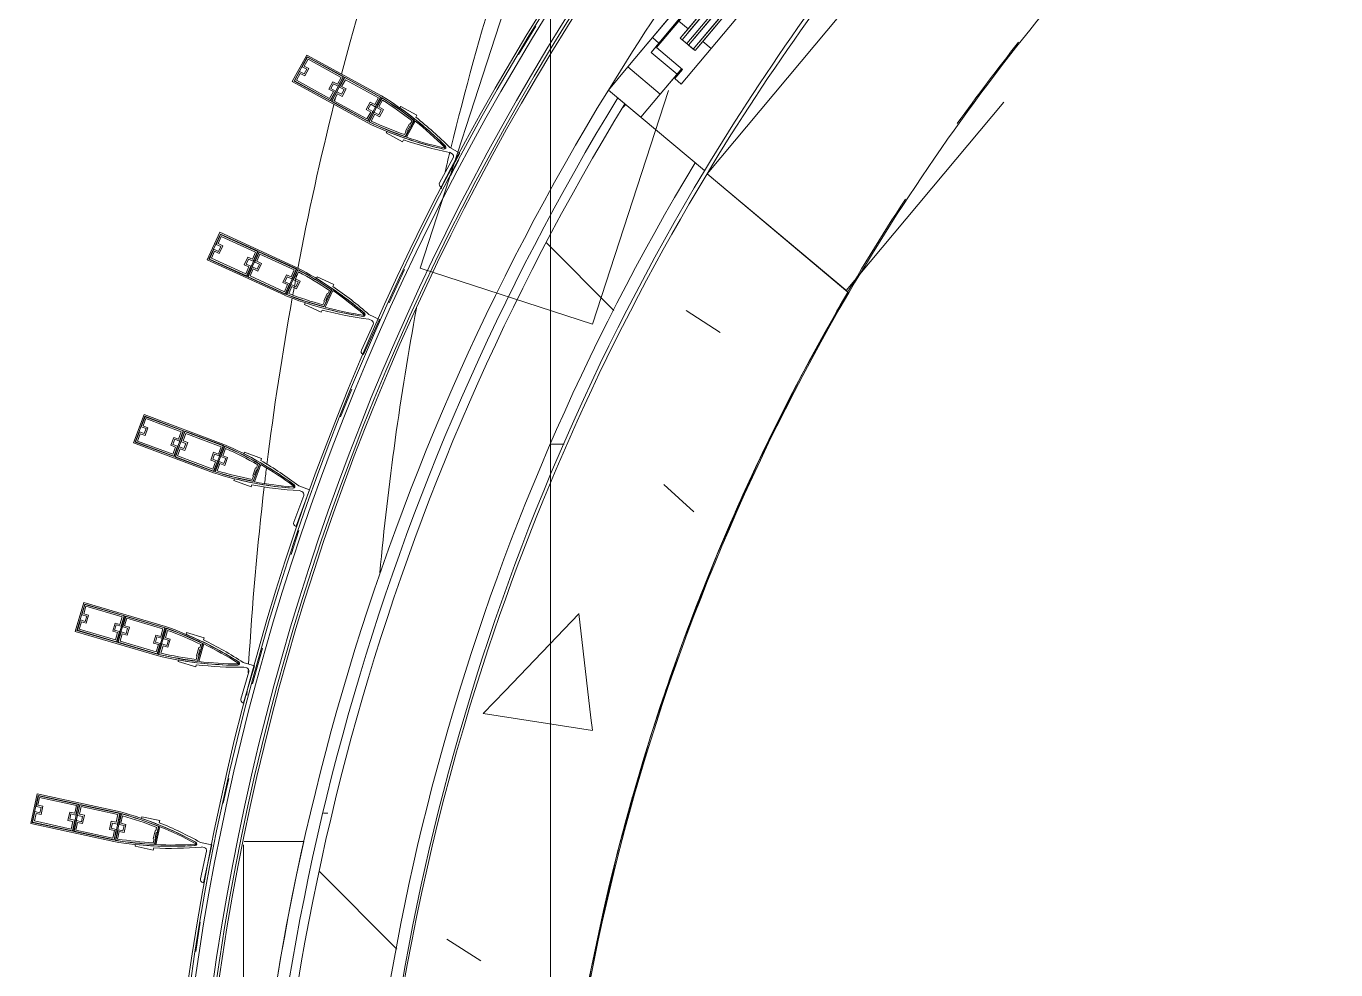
# Model space of a CAD drawing. Header units: millimetres. Extents: x 48966 to 155647, y -43515 to 26217.
# Drawn here: x 56465 to 58630, y 20671 to 22230 of the extents above; entities that cross this region are included whole.
import ezdxf

# ---------------------------------------------------------------- set-up
doc = ezdxf.new("R2010")
doc.units = ezdxf.units.MM
for name, pattern in [('IMPORT-01 Штриховая _2 мм_', [600, 400, -200]), ('Осевые', [6350, 1270, -952.5, 3175, -952.5]), ('Сверху', [793.75, 476.25, -317.5])]:
    doc.linetypes.add(name, pattern=pattern)
for name, color, linetype, lineweight in [('_Разделитель помещений_', 7, 'IMPORT-01 Штриховая _2 мм_', 9), ('Каркас_Импост', 7, 'Continuous', 9), ('Обобщенные модели', 7, 'Continuous', 9), ('Обобщенные модели-1', 7, 'Continuous', 18), ('Общие ребра', 7, 'Continuous', 9), ('Окна', 7, 'Continuous', 9), ('Окна-2', 7, 'Сверху', 9), ('Оси-2', 7, 'Осевые', 9), ('Остекление', 7, 'Continuous', 9), ('Стены', 7, 'Continuous', 9), ('Стены-1', 7, 'Continuous', 18), ('Штриховка разреза-1', 7, 'Continuous', 9)]:
    doc.layers.add(name, color=color, linetype=linetype, lineweight=lineweight)
doc.layers.add('Окна-1', color=7, linetype='Continuous', lineweight=9, true_color=0x804000)
pattern_1 = [(50, (0, 0), (1457.472, -127.512), [152.4, -1676.4]), (355, (0, 0), (-281.942, 1528.454), [121.92, -1341.12]), (100.451, (121.5, -10.6), (1175.54, 1400.933), [129.52, -1424.72]), (46.184, (0, 406.4), (2168.632, -336.34), [228.6, -2514.6]), (96.636, (180.7, 378.4), (1899.22, 1979.42), [194.28, -2137.08]), (351.184, (0, 406.4), (1899.24, 1979.4), [182.88, -2011.68]), (21, (203.2, 304.8), (1212.915, -818.121), [152.4, -1676.4]), (326, (203.2, 304.8), (494.417, 1473.504), [121.92, -1341.12]), (71.451, (304.3, 236.6), (1707.337, 655.37), [129.52, -1424.72]), (37.5, (0, 0), (24.7094, 676.4402), [67.056, -1257.808, 67.056, -1294.384, -1346.2]), (37.5, (0, 0), (24.7094, 676.4402), [-2686.304, 67.056, -1279.144]), (7.5, (0, 0), (534.558, 801.444), [67.056, -709.168, 67.056, -1227.328, -513.08]), (7.5, (0, 0), (534.558, 801.444), [-2070.608, 67.056, -446.024]), (327.5, (-453.14, 0), (1084.7275, -45.8312), [67.056, -440.944, 67.056, -1517.904, -2103.12]), (327.5, (-453.14, 0), (1084.7275, -45.8312), [-2092.96, 67.056, -2036.064]), (317.5, (-656.3, 0), (1185.035, 203.414), [67.056, -593.344, 67.056, -985.52, -1493.52]), (317.5, (-656.3, 0), (1185.035, 203.414), [-1712.976, 67.056, -1426.464])]
pattern_2 = [(0, (0, 0), (812.8, 203.2), [67.056, -542.544, 67.056, -542.544, -3251.2]), (0, (0, 0), (812.8, 203.2), [-1219.2, 67.056, -1152.144, 67.056, -542.544, -1422.4]), (0, (0, 0), (812.8, 203.2), [-3048, 67.056, -339.344, 67.056, -948.944]), (120, (304.8, 101.6), (-582.37636, 602.30545), [67.056, -542.544, 67.056, -542.544, -3251.2]), (120, (304.8, 101.6), (-582.37636, 602.30545), [-1219.2, 67.056, -1152.144, 67.056, -542.544, -1422.4]), (120, (304.8, 101.6), (-582.37636, 602.30545), [-3048, 67.056, -339.344, 67.056, -948.944]), (240, (406.4, 508), (-230.42364, -805.50545), [67.056, -542.544, 67.056, -542.544, -3251.2]), (240, (406.4, 508), (-230.42364, -805.50545), [-1219.2, 67.056, -1152.144, 67.056, -542.544, -1422.4]), (240, (406.4, 508), (-230.42364, -805.50545), [-3048, 67.056, -339.344, 67.056, -948.944])]

# ---------------------------------------------------------------- blocks, each defined once
blk = doc.blocks.new('Обвязочная балка 1 - Обвязочная балка 1-1451838-План 5-го этажа на отм_ _12_600')
at = {"layer": 'Обобщенные модели'}
for p, q in [((57307.4, 22230.2), (57278.8, 22183.7)), ((57180.3, 22009.4), (57166.7, 21982.8)), ((57090.2, 21828.4), (57064.8, 21773.3)), ((57003.4, 21630.5), (56984.6, 21584.7)), ((56915.6, 21397.1), (56902.8, 21357.3)), ((56855.4, 21202.8), (56839.1, 21143.9)), ((56800.1, 20987.3), (56790.5, 20946.4)), ((56752.8, 20750), (56745.4, 20701.2))]:
    blk.add_line(p, q, dxfattribs=at)
for radius in [4129, 4099.1]:
    blk.add_arc((60831.6, 20067.1), radius, 90, 179.9999, dxfattribs=at)
at = {"layer": 'Обобщенные модели-1'}
for radius in [4139.9, 4135.9, 4093.9, 4089.9]:
    blk.add_arc((60831.6, 20067.1), radius, 90, 179.9999, dxfattribs=at)
blk = doc.blocks.new('Профиль ламели799 - Профиль ламели-1807968-План 5-го этажа на отм_ _12_600')
at = {"layer": 'Обобщенные модели-1'}
for p, q in [((64006.9, 24507.1), (64006.9, 24366.2)), ((64056.9, 24507.1), (64006.9, 24507.1)), ((64009.1, 24436.5), (64009.1, 24504.9)), ((64009.1, 24504.9), (64054.7, 24504.9)), ((64027.4, 24504.4), (64009.6, 24504.4)), ((64009.6, 24504.4), (64009.6, 24437)), ((64012.1, 24439.5), (64012.1, 24501.9)), ((64012.1, 24501.9), (64024.9, 24501.9)), ((64024.9, 24501.9), (64024.9, 24493.5)), ((64024.9, 24493.5), (64038.8, 24493.5)), ((64027.4, 24496), (64027.4, 24504.4)), ((64036.3, 24496), (64027.4, 24496)), ((64054.2, 24504.4), (64036.3, 24504.4)), ((64036.3, 24504.4), (64036.3, 24496)), ((64038.8, 24493.5), (64038.8, 24501.9)), ((64038.8, 24501.9), (64051.7, 24501.9)), ((64051.7, 24501.9), (64051.7, 24439.5)), ((64054.2, 24437), (64054.2, 24504.4)), ((64054.7, 24504.9), (64054.7, 24436.5)), ((64056.9, 24366.2), (64056.9, 24507.1)), ((64038.8, 24447.9), (64024.9, 24447.9)), ((64024.9, 24447.9), (64024.9, 24439.5)), ((64038.8, 24439.5), (64038.8, 24447.9)), ((64054.7, 24436.5), (64009.1, 24436.5)), ((64009.1, 24434.6), (64054.7, 24434.6)), ((64009.1, 24366.2), (64009.1, 24434.6)), ((64009.6, 24437), (64027.4, 24437)), ((64027.4, 24434.1), (64009.6, 24434.1)), ((64009.6, 24434.1), (64009.6, 24366.7)), ((64024.9, 24439.5), (64012.1, 24439.5)), ((64012.1, 24369.2), (64012.1, 24431.6)), ((64012.1, 24431.6), (64024.9, 24431.6)), ((64024.9, 24431.6), (64024.9, 24423.2)), ((64027.4, 24437), (64027.4, 24445.4)), ((64027.4, 24445.4), (64036.3, 24445.4)), ((64027.4, 24425.7), (64027.4, 24434.1)), ((64036.3, 24425.7), (64027.4, 24425.7)), ((64036.3, 24445.4), (64036.3, 24437)), ((64036.3, 24437), (64054.2, 24437)), ((64054.2, 24434.1), (64036.3, 24434.1)), ((64036.3, 24434.1), (64036.3, 24425.7)), ((64051.7, 24439.5), (64038.8, 24439.5)), ((64038.8, 24423.2), (64038.8, 24431.6)), ((64038.8, 24431.6), (64051.7, 24431.6)), ((64051.7, 24431.6), (64051.7, 24369.2)), ((64054.2, 24366.7), (64054.2, 24434.1)), ((64054.7, 24434.6), (64054.7, 24366.2)), ((64024.9, 24423.2), (64038.8, 24423.2)), ((64054.7, 24366.2), (64009.1, 24366.2)), ((64009.1, 24364.3), (64054.6, 24364.3)), ((64009.6, 24366.7), (64027.4, 24366.7)), ((64027.4, 24363.8), (64009.6, 24363.8)), ((64024.9, 24369.2), (64012.1, 24369.2)), ((64012.2, 24361.3), (64024.9, 24361.3)), ((64038.8, 24377.6), (64024.9, 24377.6)), ((64024.9, 24377.6), (64024.9, 24369.2)), ((64024.9, 24361.3), (64024.9, 24352.9)), ((64027.4, 24366.7), (64027.4, 24375.1)), ((64027.4, 24375.1), (64036.3, 24375.1)), ((64027.4, 24355.4), (64027.4, 24363.8)), ((64036.3, 24375.1), (64036.3, 24366.7)), ((64036.3, 24366.7), (64054.2, 24366.7)), ((64054.2, 24363.8), (64036.3, 24363.8)), ((64036.3, 24363.8), (64036.3, 24355.4)), ((64038.8, 24369.2), (64038.8, 24377.6)), ((64051.7, 24369.2), (64038.8, 24369.2)), ((64038.8, 24352.9), (64038.8, 24361.3)), ((64038.8, 24361.3), (64051.5, 24361.3)), ((64024.9, 24352.9), (64038.8, 24352.9)), ((64036.3, 24355.4), (64027.4, 24355.4)), ((64009.8, 24330.1), (64006.9, 24330.1)), ((64006.9, 24330.1), (64006.9, 24299.7)), ((64056.8, 24330.1), (64053.9, 24330.1)), ((64056.8, 24299.7), (64056.8, 24330.1)), ((64006.9, 24299.7), (64010.5, 24299.7)), ((64047.4, 24299.2), (64016.3, 24299.2)), ((64016.6, 24297.3), (64047.1, 24297.3)), ((64016.8, 24299.7), (64027.4, 24299.7)), ((64024.9, 24302.2), (64018.9, 24302.2)), ((64038.8, 24303.5), (64024.9, 24303.5)), ((64024.9, 24303.5), (64024.9, 24302.2)), ((64027.4, 24299.7), (64027.4, 24301)), ((64027.4, 24301), (64036.3, 24301)), ((64036.3, 24301), (64036.3, 24299.7)), ((64036.3, 24299.7), (64046.9, 24299.7)), ((64038.8, 24302.2), (64038.8, 24303.5)), ((64044.8, 24302.2), (64038.8, 24302.2)), ((64053.2, 24299.7), (64056.8, 24299.7)), ((63971.9, 24208.1), (63971.9, 24207.1)), ((64023.9, 24213.1), (63976.9, 24213.1)), ((64028.9, 24223), (64028.9, 24218.1)), ((64035.9, 24207.1), (64035.9, 24226.3)), ((63971.9, 24207.1), (64035.9, 24207.1))]:
    blk.add_line(p, q, dxfattribs=at)
for centre, radius, start, end in [((64580.6, 24394.6), 574.5, 182.8338, 196.2258), ((64580.7, 24394.3), 572.3, 183.0109, 189.5715), ((64580.4, 24395.9), 571.8, 183.2193, 189.6867), ((64580.5, 24395.6), 569.3, 183.4571, 189.4457), ((63483.1, 24394.6), 574.5, 343.7742, 357.1662), ((63483.2, 24395.6), 569.3, 350.5543, 356.5429), ((63483.3, 24395.9), 571.8, 350.3133, 356.7807), ((63483, 24394.3), 572.3, 350.4285, 356.9891), ((64580.6, 24394.6), 574.5, 186.4465, 196.2576), ((63483.1, 24394.6), 574.5, 343.7424, 353.5535), ((64577.1, 24394.6), 574.5, 189.5084, 197.3712), ((64549, 24386.8), 539.8, 189.5428, 196.4344), ((63514.7, 24386.8), 539.8, 343.5656, 350.4572), ((63486.6, 24394.6), 574.5, 342.9661, 350.4916), ((64031.9, 24235.1), 3, 200, 340), ((64031.9, 24234.5), 2.84, 196.2576, 343.7424), ((64031.9, 24234.2), 0.645, 196.4344, 343.5656), ((63976.9, 24208.1), 5, 90, 180), ((64023.9, 24218.1), 5, 270, 0)]:
    blk.add_arc(centre, radius, start, end, dxfattribs=at)
blk = doc.blocks.new('Профиль ламели800 - Профиль ламели-1808232-План 5-го этажа на отм_ _12_600')
at = {"layer": 'Обобщенные модели-1'}
for p, q in [((64006.9, 24507.1), (64006.9, 24366.2)), ((64056.9, 24507.1), (64006.9, 24507.1)), ((64009.1, 24436.5), (64009.1, 24504.9)), ((64009.1, 24504.9), (64054.7, 24504.9)), ((64027.4, 24504.4), (64009.6, 24504.4)), ((64009.6, 24504.4), (64009.6, 24437)), ((64012.1, 24439.5), (64012.1, 24501.9)), ((64012.1, 24501.9), (64024.9, 24501.9)), ((64024.9, 24501.9), (64024.9, 24493.5)), ((64024.9, 24493.5), (64038.8, 24493.5)), ((64027.4, 24496), (64027.4, 24504.4)), ((64036.3, 24496), (64027.4, 24496)), ((64054.2, 24504.4), (64036.3, 24504.4)), ((64036.3, 24504.4), (64036.3, 24496)), ((64038.8, 24493.5), (64038.8, 24501.9)), ((64038.8, 24501.9), (64051.7, 24501.9)), ((64051.7, 24501.9), (64051.7, 24439.5)), ((64054.2, 24437), (64054.2, 24504.4)), ((64054.7, 24504.9), (64054.7, 24436.5)), ((64056.9, 24366.2), (64056.9, 24507.1)), ((64038.8, 24447.9), (64024.9, 24447.9)), ((64024.9, 24447.9), (64024.9, 24439.5)), ((64038.8, 24439.5), (64038.8, 24447.9)), ((64054.7, 24436.5), (64009.1, 24436.5)), ((64009.1, 24434.6), (64054.7, 24434.6)), ((64009.1, 24366.2), (64009.1, 24434.6)), ((64009.6, 24437), (64027.4, 24437)), ((64027.4, 24434.1), (64009.6, 24434.1)), ((64009.6, 24434.1), (64009.6, 24366.7)), ((64024.9, 24439.5), (64012.1, 24439.5)), ((64012.1, 24369.2), (64012.1, 24431.6)), ((64012.1, 24431.6), (64024.9, 24431.6)), ((64024.9, 24431.6), (64024.9, 24423.2)), ((64027.4, 24437), (64027.4, 24445.4)), ((64027.4, 24445.4), (64036.3, 24445.4)), ((64027.4, 24425.7), (64027.4, 24434.1)), ((64036.3, 24425.7), (64027.4, 24425.7)), ((64036.3, 24445.4), (64036.3, 24437)), ((64036.3, 24437), (64054.2, 24437)), ((64054.2, 24434.1), (64036.3, 24434.1)), ((64036.3, 24434.1), (64036.3, 24425.7)), ((64051.7, 24439.5), (64038.8, 24439.5)), ((64038.8, 24423.2), (64038.8, 24431.6)), ((64038.8, 24431.6), (64051.7, 24431.6)), ((64051.7, 24431.6), (64051.7, 24369.2)), ((64054.2, 24366.7), (64054.2, 24434.1)), ((64054.7, 24434.6), (64054.7, 24366.2)), ((64024.9, 24423.2), (64038.8, 24423.2)), ((64054.7, 24366.2), (64009.1, 24366.2)), ((64009.1, 24364.3), (64054.6, 24364.3)), ((64009.6, 24366.7), (64027.4, 24366.7)), ((64027.4, 24363.8), (64009.6, 24363.8)), ((64024.9, 24369.2), (64012.1, 24369.2)), ((64012.2, 24361.3), (64024.9, 24361.3)), ((64038.8, 24377.6), (64024.9, 24377.6)), ((64024.9, 24377.6), (64024.9, 24369.2)), ((64024.9, 24361.3), (64024.9, 24352.9)), ((64027.4, 24366.7), (64027.4, 24375.1)), ((64027.4, 24375.1), (64036.3, 24375.1)), ((64027.4, 24355.4), (64027.4, 24363.8)), ((64036.3, 24375.1), (64036.3, 24366.7)), ((64036.3, 24366.7), (64054.2, 24366.7)), ((64054.2, 24363.8), (64036.3, 24363.8)), ((64036.3, 24363.8), (64036.3, 24355.4)), ((64038.8, 24369.2), (64038.8, 24377.6)), ((64051.7, 24369.2), (64038.8, 24369.2)), ((64038.8, 24352.9), (64038.8, 24361.3)), ((64038.8, 24361.3), (64051.5, 24361.3)), ((64024.9, 24352.9), (64038.8, 24352.9)), ((64036.3, 24355.4), (64027.4, 24355.4)), ((64009.8, 24330.1), (64006.9, 24330.1)), ((64006.9, 24330.1), (64006.9, 24299.7)), ((64056.8, 24330.1), (64053.9, 24330.1)), ((64056.8, 24299.7), (64056.8, 24330.1)), ((64006.9, 24299.7), (64010.5, 24299.7)), ((64047.4, 24299.2), (64016.3, 24299.2)), ((64016.6, 24297.3), (64047.1, 24297.3)), ((64016.8, 24299.7), (64027.4, 24299.7)), ((64024.9, 24302.2), (64018.9, 24302.2)), ((64038.8, 24303.5), (64024.9, 24303.5)), ((64024.9, 24303.5), (64024.9, 24302.2)), ((64027.4, 24299.7), (64027.4, 24301)), ((64027.4, 24301), (64036.3, 24301)), ((64036.3, 24301), (64036.3, 24299.7)), ((64036.3, 24299.7), (64046.9, 24299.7)), ((64038.8, 24302.2), (64038.8, 24303.5)), ((64044.8, 24302.2), (64038.8, 24302.2)), ((64053.2, 24299.7), (64056.8, 24299.7)), ((63971.9, 24208.1), (63971.9, 24207.1)), ((64023.9, 24213.1), (63976.9, 24213.1)), ((64028.9, 24223), (64028.9, 24218.1)), ((64035.9, 24207.1), (64035.9, 24226.3)), ((63971.9, 24207.1), (64035.9, 24207.1))]:
    blk.add_line(p, q, dxfattribs=at)
for centre, radius, start, end in [((64580.6, 24394.6), 574.5, 182.8338, 196.2258), ((64580.7, 24394.3), 572.3, 183.0109, 189.5715), ((64580.4, 24395.9), 571.8, 183.2193, 189.6867), ((64580.5, 24395.6), 569.3, 183.4571, 189.4457), ((63483.1, 24394.6), 574.5, 343.7742, 357.1662), ((63483.2, 24395.6), 569.3, 350.5543, 356.5429), ((63483.3, 24395.9), 571.8, 350.3133, 356.7807), ((63483, 24394.3), 572.3, 350.4285, 356.9891), ((64580.6, 24394.6), 574.5, 186.4465, 196.2576), ((63483.1, 24394.6), 574.5, 343.7424, 353.5535), ((64577.1, 24394.6), 574.5, 189.5084, 197.3712), ((64549, 24386.8), 539.8, 189.5428, 196.4344), ((63514.7, 24386.8), 539.8, 343.5656, 350.4572), ((63486.6, 24394.6), 574.5, 342.9661, 350.4916), ((64031.9, 24235.1), 3, 200, 340), ((64031.9, 24234.5), 2.84, 196.2576, 343.7424), ((64031.9, 24234.2), 0.645, 196.4344, 343.5656), ((63976.9, 24208.1), 5, 90, 180), ((64023.9, 24218.1), 5, 270, 0)]:
    blk.add_arc(centre, radius, start, end, dxfattribs=at)
blk = doc.blocks.new('Профиль ламели801 - Профиль ламели-1808496-План 5-го этажа на отм_ _12_600')
at = {"layer": 'Обобщенные модели-1'}
for p, q in [((64006.9, 24507.1), (64006.9, 24366.2)), ((64056.9, 24507.1), (64006.9, 24507.1)), ((64009.1, 24436.5), (64009.1, 24504.9)), ((64009.1, 24504.9), (64054.7, 24504.9)), ((64027.4, 24504.4), (64009.6, 24504.4)), ((64009.6, 24504.4), (64009.6, 24437)), ((64012.1, 24439.5), (64012.1, 24501.9)), ((64012.1, 24501.9), (64024.9, 24501.9)), ((64024.9, 24501.9), (64024.9, 24493.5)), ((64024.9, 24493.5), (64038.8, 24493.5)), ((64027.4, 24496), (64027.4, 24504.4)), ((64036.3, 24496), (64027.4, 24496)), ((64054.2, 24504.4), (64036.3, 24504.4)), ((64036.3, 24504.4), (64036.3, 24496)), ((64038.8, 24493.5), (64038.8, 24501.9)), ((64038.8, 24501.9), (64051.7, 24501.9)), ((64051.7, 24501.9), (64051.7, 24439.5)), ((64054.2, 24437), (64054.2, 24504.4)), ((64054.7, 24504.9), (64054.7, 24436.5)), ((64056.9, 24366.2), (64056.9, 24507.1)), ((64038.8, 24447.9), (64024.9, 24447.9)), ((64024.9, 24447.9), (64024.9, 24439.5)), ((64038.8, 24439.5), (64038.8, 24447.9)), ((64054.7, 24436.5), (64009.1, 24436.5)), ((64009.1, 24434.6), (64054.7, 24434.6)), ((64009.1, 24366.2), (64009.1, 24434.6)), ((64009.6, 24437), (64027.4, 24437)), ((64027.4, 24434.1), (64009.6, 24434.1)), ((64009.6, 24434.1), (64009.6, 24366.7)), ((64024.9, 24439.5), (64012.1, 24439.5)), ((64012.1, 24369.2), (64012.1, 24431.6)), ((64012.1, 24431.6), (64024.9, 24431.6)), ((64024.9, 24431.6), (64024.9, 24423.2)), ((64027.4, 24437), (64027.4, 24445.4)), ((64027.4, 24445.4), (64036.3, 24445.4)), ((64027.4, 24425.7), (64027.4, 24434.1)), ((64036.3, 24425.7), (64027.4, 24425.7)), ((64036.3, 24445.4), (64036.3, 24437)), ((64036.3, 24437), (64054.2, 24437)), ((64054.2, 24434.1), (64036.3, 24434.1)), ((64036.3, 24434.1), (64036.3, 24425.7)), ((64051.7, 24439.5), (64038.8, 24439.5)), ((64038.8, 24423.2), (64038.8, 24431.6)), ((64038.8, 24431.6), (64051.7, 24431.6)), ((64051.7, 24431.6), (64051.7, 24369.2)), ((64054.2, 24366.7), (64054.2, 24434.1)), ((64054.7, 24434.6), (64054.7, 24366.2)), ((64024.9, 24423.2), (64038.8, 24423.2)), ((64054.7, 24366.2), (64009.1, 24366.2)), ((64009.1, 24364.3), (64054.6, 24364.3)), ((64009.6, 24366.7), (64027.4, 24366.7)), ((64027.4, 24363.8), (64009.6, 24363.8)), ((64024.9, 24369.2), (64012.1, 24369.2)), ((64012.2, 24361.3), (64024.9, 24361.3)), ((64038.8, 24377.6), (64024.9, 24377.6)), ((64024.9, 24377.6), (64024.9, 24369.2)), ((64024.9, 24361.3), (64024.9, 24352.9)), ((64027.4, 24366.7), (64027.4, 24375.1)), ((64027.4, 24375.1), (64036.3, 24375.1)), ((64027.4, 24355.4), (64027.4, 24363.8)), ((64036.3, 24375.1), (64036.3, 24366.7)), ((64036.3, 24366.7), (64054.2, 24366.7)), ((64054.2, 24363.8), (64036.3, 24363.8)), ((64036.3, 24363.8), (64036.3, 24355.4)), ((64038.8, 24369.2), (64038.8, 24377.6)), ((64051.7, 24369.2), (64038.8, 24369.2)), ((64038.8, 24352.9), (64038.8, 24361.3)), ((64038.8, 24361.3), (64051.5, 24361.3)), ((64024.9, 24352.9), (64038.8, 24352.9)), ((64036.3, 24355.4), (64027.4, 24355.4)), ((64009.8, 24330.1), (64006.9, 24330.1)), ((64006.9, 24330.1), (64006.9, 24299.7)), ((64056.8, 24330.1), (64053.9, 24330.1)), ((64056.8, 24299.7), (64056.8, 24330.1)), ((64006.9, 24299.7), (64010.5, 24299.7)), ((64047.4, 24299.2), (64016.3, 24299.2)), ((64016.6, 24297.3), (64047.1, 24297.3)), ((64016.8, 24299.7), (64027.4, 24299.7)), ((64024.9, 24302.2), (64018.9, 24302.2)), ((64038.8, 24303.5), (64024.9, 24303.5)), ((64024.9, 24303.5), (64024.9, 24302.2)), ((64027.4, 24299.7), (64027.4, 24301)), ((64027.4, 24301), (64036.3, 24301)), ((64036.3, 24301), (64036.3, 24299.7)), ((64036.3, 24299.7), (64046.9, 24299.7)), ((64038.8, 24302.2), (64038.8, 24303.5)), ((64044.8, 24302.2), (64038.8, 24302.2)), ((64053.2, 24299.7), (64056.8, 24299.7)), ((63971.9, 24208.1), (63971.9, 24207.1)), ((64023.9, 24213.1), (63976.9, 24213.1)), ((64028.9, 24223), (64028.9, 24218.1)), ((64035.9, 24207.1), (64035.9, 24226.3)), ((63971.9, 24207.1), (64035.9, 24207.1))]:
    blk.add_line(p, q, dxfattribs=at)
for centre, radius, start, end in [((64580.6, 24394.6), 574.5, 182.8338, 196.2258), ((64580.7, 24394.3), 572.3, 183.0109, 189.5715), ((64580.4, 24395.9), 571.8, 183.2193, 189.6867), ((64580.5, 24395.6), 569.3, 183.4571, 189.4457), ((63483.1, 24394.6), 574.5, 343.7742, 357.1662), ((63483.2, 24395.6), 569.3, 350.5543, 356.5429), ((63483.3, 24395.9), 571.8, 350.3133, 356.7807), ((63483, 24394.3), 572.3, 350.4285, 356.9891), ((64580.6, 24394.6), 574.5, 186.4465, 196.2576), ((63483.1, 24394.6), 574.5, 343.7424, 353.5535), ((64577.1, 24394.6), 574.5, 189.5084, 197.3712), ((64549, 24386.8), 539.8, 189.5428, 196.4344), ((63514.7, 24386.8), 539.8, 343.5656, 350.4572), ((63486.6, 24394.6), 574.5, 342.9661, 350.4916), ((64031.9, 24235.1), 3, 200, 340), ((64031.9, 24234.5), 2.84, 196.2576, 343.7424), ((64031.9, 24234.2), 0.645, 196.4344, 343.5656), ((63976.9, 24208.1), 5, 90, 180), ((64023.9, 24218.1), 5, 270, 0)]:
    blk.add_arc(centre, radius, start, end, dxfattribs=at)
blk = doc.blocks.new('Профиль ламели802 - Профиль ламели-1808760-План 5-го этажа на отм_ _12_600')
at = {"layer": 'Обобщенные модели-1'}
for p, q in [((64006.9, 24507.1), (64006.9, 24366.2)), ((64056.9, 24507.1), (64006.9, 24507.1)), ((64009.1, 24436.5), (64009.1, 24504.9)), ((64009.1, 24504.9), (64054.7, 24504.9)), ((64027.4, 24504.4), (64009.6, 24504.4)), ((64009.6, 24504.4), (64009.6, 24437)), ((64012.1, 24439.5), (64012.1, 24501.9)), ((64012.1, 24501.9), (64024.9, 24501.9)), ((64024.9, 24501.9), (64024.9, 24493.5)), ((64024.9, 24493.5), (64038.8, 24493.5)), ((64027.4, 24496), (64027.4, 24504.4)), ((64036.3, 24496), (64027.4, 24496)), ((64054.2, 24504.4), (64036.3, 24504.4)), ((64036.3, 24504.4), (64036.3, 24496)), ((64038.8, 24493.5), (64038.8, 24501.9)), ((64038.8, 24501.9), (64051.7, 24501.9)), ((64051.7, 24501.9), (64051.7, 24439.5)), ((64054.2, 24437), (64054.2, 24504.4)), ((64054.7, 24504.9), (64054.7, 24436.5)), ((64056.9, 24366.2), (64056.9, 24507.1)), ((64038.8, 24447.9), (64024.9, 24447.9)), ((64024.9, 24447.9), (64024.9, 24439.5)), ((64038.8, 24439.5), (64038.8, 24447.9)), ((64054.7, 24436.5), (64009.1, 24436.5)), ((64009.1, 24434.6), (64054.7, 24434.6)), ((64009.1, 24366.2), (64009.1, 24434.6)), ((64009.6, 24437), (64027.4, 24437)), ((64027.4, 24434.1), (64009.6, 24434.1)), ((64009.6, 24434.1), (64009.6, 24366.7)), ((64024.9, 24439.5), (64012.1, 24439.5)), ((64012.1, 24369.2), (64012.1, 24431.6)), ((64012.1, 24431.6), (64024.9, 24431.6)), ((64024.9, 24431.6), (64024.9, 24423.2)), ((64027.4, 24437), (64027.4, 24445.4)), ((64027.4, 24445.4), (64036.3, 24445.4)), ((64027.4, 24425.7), (64027.4, 24434.1)), ((64036.3, 24425.7), (64027.4, 24425.7)), ((64036.3, 24445.4), (64036.3, 24437)), ((64036.3, 24437), (64054.2, 24437)), ((64054.2, 24434.1), (64036.3, 24434.1)), ((64036.3, 24434.1), (64036.3, 24425.7)), ((64051.7, 24439.5), (64038.8, 24439.5)), ((64038.8, 24423.2), (64038.8, 24431.6)), ((64038.8, 24431.6), (64051.7, 24431.6)), ((64051.7, 24431.6), (64051.7, 24369.2)), ((64054.2, 24366.7), (64054.2, 24434.1)), ((64054.7, 24434.6), (64054.7, 24366.2)), ((64024.9, 24423.2), (64038.8, 24423.2)), ((64054.7, 24366.2), (64009.1, 24366.2)), ((64009.1, 24364.3), (64054.6, 24364.3)), ((64009.6, 24366.7), (64027.4, 24366.7)), ((64027.4, 24363.8), (64009.6, 24363.8)), ((64024.9, 24369.2), (64012.1, 24369.2)), ((64012.2, 24361.3), (64024.9, 24361.3)), ((64038.8, 24377.6), (64024.9, 24377.6)), ((64024.9, 24377.6), (64024.9, 24369.2)), ((64024.9, 24361.3), (64024.9, 24352.9)), ((64027.4, 24366.7), (64027.4, 24375.1)), ((64027.4, 24375.1), (64036.3, 24375.1)), ((64027.4, 24355.4), (64027.4, 24363.8)), ((64036.3, 24375.1), (64036.3, 24366.7)), ((64036.3, 24366.7), (64054.2, 24366.7)), ((64054.2, 24363.8), (64036.3, 24363.8)), ((64036.3, 24363.8), (64036.3, 24355.4)), ((64038.8, 24369.2), (64038.8, 24377.6)), ((64051.7, 24369.2), (64038.8, 24369.2)), ((64038.8, 24352.9), (64038.8, 24361.3)), ((64038.8, 24361.3), (64051.5, 24361.3)), ((64024.9, 24352.9), (64038.8, 24352.9)), ((64036.3, 24355.4), (64027.4, 24355.4)), ((64009.8, 24330.1), (64006.9, 24330.1)), ((64006.9, 24330.1), (64006.9, 24299.7)), ((64056.8, 24330.1), (64053.9, 24330.1)), ((64056.8, 24299.7), (64056.8, 24330.1)), ((64006.9, 24299.7), (64010.5, 24299.7)), ((64047.4, 24299.2), (64016.3, 24299.2)), ((64016.6, 24297.3), (64047.1, 24297.3)), ((64016.8, 24299.7), (64027.4, 24299.7)), ((64024.9, 24302.2), (64018.9, 24302.2)), ((64038.8, 24303.5), (64024.9, 24303.5)), ((64024.9, 24303.5), (64024.9, 24302.2)), ((64027.4, 24299.7), (64027.4, 24301)), ((64027.4, 24301), (64036.3, 24301)), ((64036.3, 24301), (64036.3, 24299.7)), ((64036.3, 24299.7), (64046.9, 24299.7)), ((64038.8, 24302.2), (64038.8, 24303.5)), ((64044.8, 24302.2), (64038.8, 24302.2)), ((64053.2, 24299.7), (64056.8, 24299.7)), ((63971.9, 24208.1), (63971.9, 24207.1)), ((64023.9, 24213.1), (63976.9, 24213.1)), ((64028.9, 24223), (64028.9, 24218.1)), ((64035.9, 24207.1), (64035.9, 24226.3)), ((63971.9, 24207.1), (64035.9, 24207.1))]:
    blk.add_line(p, q, dxfattribs=at)
for centre, radius, start, end in [((64580.6, 24394.6), 574.5, 182.8338, 196.2258), ((64580.7, 24394.3), 572.3, 183.0109, 189.5715), ((64580.4, 24395.9), 571.8, 183.2193, 189.6867), ((64580.5, 24395.6), 569.3, 183.4571, 189.4457), ((63483.1, 24394.6), 574.5, 343.7742, 357.1662), ((63483.2, 24395.6), 569.3, 350.5543, 356.5429), ((63483.3, 24395.9), 571.8, 350.3133, 356.7807), ((63483, 24394.3), 572.3, 350.4285, 356.9891), ((64580.6, 24394.6), 574.5, 186.4465, 196.2576), ((63483.1, 24394.6), 574.5, 343.7424, 353.5535), ((64577.1, 24394.6), 574.5, 189.5084, 197.3712), ((64549, 24386.8), 539.8, 189.5428, 196.4344), ((63514.7, 24386.8), 539.8, 343.5656, 350.4572), ((63486.6, 24394.6), 574.5, 342.9661, 350.4916), ((64031.9, 24235.1), 3, 200, 340), ((64031.9, 24234.5), 2.84, 196.2576, 343.7424), ((64031.9, 24234.2), 0.645, 196.4344, 343.5656), ((63976.9, 24208.1), 5, 90, 180), ((64023.9, 24218.1), 5, 270, 0)]:
    blk.add_arc(centre, radius, start, end, dxfattribs=at)
blk = doc.blocks.new('Профиль ламели803 - Профиль ламели-1809024-План 5-го этажа на отм_ _12_600')
at = {"layer": 'Обобщенные модели-1'}
for p, q in [((64006.9, 24507.1), (64006.9, 24366.2)), ((64056.9, 24507.1), (64006.9, 24507.1)), ((64009.1, 24436.5), (64009.1, 24504.9)), ((64009.1, 24504.9), (64054.7, 24504.9)), ((64027.4, 24504.4), (64009.6, 24504.4)), ((64009.6, 24504.4), (64009.6, 24437)), ((64012.1, 24439.5), (64012.1, 24501.9)), ((64012.1, 24501.9), (64024.9, 24501.9)), ((64024.9, 24501.9), (64024.9, 24493.5)), ((64024.9, 24493.5), (64038.8, 24493.5)), ((64027.4, 24496), (64027.4, 24504.4)), ((64036.3, 24496), (64027.4, 24496)), ((64054.2, 24504.4), (64036.3, 24504.4)), ((64036.3, 24504.4), (64036.3, 24496)), ((64038.8, 24493.5), (64038.8, 24501.9)), ((64038.8, 24501.9), (64051.7, 24501.9)), ((64051.7, 24501.9), (64051.7, 24439.5)), ((64054.2, 24437), (64054.2, 24504.4)), ((64054.7, 24504.9), (64054.7, 24436.5)), ((64056.9, 24366.2), (64056.9, 24507.1)), ((64038.8, 24447.9), (64024.9, 24447.9)), ((64024.9, 24447.9), (64024.9, 24439.5)), ((64038.8, 24439.5), (64038.8, 24447.9)), ((64054.7, 24436.5), (64009.1, 24436.5)), ((64009.1, 24434.6), (64054.7, 24434.6)), ((64009.1, 24366.2), (64009.1, 24434.6)), ((64009.6, 24437), (64027.4, 24437)), ((64027.4, 24434.1), (64009.6, 24434.1)), ((64009.6, 24434.1), (64009.6, 24366.7)), ((64024.9, 24439.5), (64012.1, 24439.5)), ((64012.1, 24369.2), (64012.1, 24431.6)), ((64012.1, 24431.6), (64024.9, 24431.6)), ((64024.9, 24431.6), (64024.9, 24423.2)), ((64027.4, 24437), (64027.4, 24445.4)), ((64027.4, 24445.4), (64036.3, 24445.4)), ((64027.4, 24425.7), (64027.4, 24434.1)), ((64036.3, 24425.7), (64027.4, 24425.7)), ((64036.3, 24445.4), (64036.3, 24437)), ((64036.3, 24437), (64054.2, 24437)), ((64054.2, 24434.1), (64036.3, 24434.1)), ((64036.3, 24434.1), (64036.3, 24425.7)), ((64051.7, 24439.5), (64038.8, 24439.5)), ((64038.8, 24423.2), (64038.8, 24431.6)), ((64038.8, 24431.6), (64051.7, 24431.6)), ((64051.7, 24431.6), (64051.7, 24369.2)), ((64054.2, 24366.7), (64054.2, 24434.1)), ((64054.7, 24434.6), (64054.7, 24366.2)), ((64024.9, 24423.2), (64038.8, 24423.2)), ((64054.7, 24366.2), (64009.1, 24366.2)), ((64009.1, 24364.3), (64054.6, 24364.3)), ((64009.6, 24366.7), (64027.4, 24366.7)), ((64027.4, 24363.8), (64009.6, 24363.8)), ((64024.9, 24369.2), (64012.1, 24369.2)), ((64012.2, 24361.3), (64024.9, 24361.3)), ((64038.8, 24377.6), (64024.9, 24377.6)), ((64024.9, 24377.6), (64024.9, 24369.2)), ((64024.9, 24361.3), (64024.9, 24352.9)), ((64027.4, 24366.7), (64027.4, 24375.1)), ((64027.4, 24375.1), (64036.3, 24375.1)), ((64027.4, 24355.4), (64027.4, 24363.8)), ((64036.3, 24375.1), (64036.3, 24366.7)), ((64036.3, 24366.7), (64054.2, 24366.7)), ((64054.2, 24363.8), (64036.3, 24363.8)), ((64036.3, 24363.8), (64036.3, 24355.4)), ((64038.8, 24369.2), (64038.8, 24377.6)), ((64051.7, 24369.2), (64038.8, 24369.2)), ((64038.8, 24352.9), (64038.8, 24361.3)), ((64038.8, 24361.3), (64051.5, 24361.3)), ((64024.9, 24352.9), (64038.8, 24352.9)), ((64036.3, 24355.4), (64027.4, 24355.4)), ((64009.8, 24330.1), (64006.9, 24330.1)), ((64006.9, 24330.1), (64006.9, 24299.7)), ((64056.8, 24330.1), (64053.9, 24330.1)), ((64056.8, 24299.7), (64056.8, 24330.1)), ((64006.9, 24299.7), (64010.5, 24299.7)), ((64047.4, 24299.2), (64016.3, 24299.2)), ((64016.6, 24297.3), (64047.1, 24297.3)), ((64016.8, 24299.7), (64027.4, 24299.7)), ((64024.9, 24302.2), (64018.9, 24302.2)), ((64038.8, 24303.5), (64024.9, 24303.5)), ((64024.9, 24303.5), (64024.9, 24302.2)), ((64027.4, 24299.7), (64027.4, 24301)), ((64027.4, 24301), (64036.3, 24301)), ((64036.3, 24301), (64036.3, 24299.7)), ((64036.3, 24299.7), (64046.9, 24299.7)), ((64038.8, 24302.2), (64038.8, 24303.5)), ((64044.8, 24302.2), (64038.8, 24302.2)), ((64053.2, 24299.7), (64056.8, 24299.7)), ((63971.9, 24208.1), (63971.9, 24207.1)), ((64023.9, 24213.1), (63976.9, 24213.1)), ((64028.9, 24223), (64028.9, 24218.1)), ((64035.9, 24207.1), (64035.9, 24226.3)), ((63971.9, 24207.1), (64035.9, 24207.1))]:
    blk.add_line(p, q, dxfattribs=at)
for centre, radius, start, end in [((64580.6, 24394.6), 574.5, 182.8338, 196.2258), ((64580.7, 24394.3), 572.3, 183.0109, 189.5715), ((64580.4, 24395.9), 571.8, 183.2193, 189.6867), ((64580.5, 24395.6), 569.3, 183.4571, 189.4457), ((63483.1, 24394.6), 574.5, 343.7742, 357.1662), ((63483.2, 24395.6), 569.3, 350.5543, 356.5429), ((63483.3, 24395.9), 571.8, 350.3133, 356.7807), ((63483, 24394.3), 572.3, 350.4285, 356.9891), ((64580.6, 24394.6), 574.5, 186.4465, 196.2576), ((63483.1, 24394.6), 574.5, 343.7424, 353.5535), ((64577.1, 24394.6), 574.5, 189.5084, 197.3712), ((64549, 24386.8), 539.8, 189.5428, 196.4344), ((63514.7, 24386.8), 539.8, 343.5656, 350.4572), ((63486.6, 24394.6), 574.5, 342.9661, 350.4916), ((64031.9, 24235.1), 3, 200, 340), ((64031.9, 24234.5), 2.84, 196.2576, 343.7424), ((64031.9, 24234.2), 0.645, 196.4344, 343.5656), ((63976.9, 24208.1), 5, 90, 180), ((64023.9, 24218.1), 5, 270, 0)]:
    blk.add_arc(centre, radius, start, end, dxfattribs=at)
blk = doc.blocks.new('Окно 2-Распашное - Один переплет с многокамерным стеклопакетом - 30674-99 - ОК-1 1200-1800-V54-План 5-го этажа на отм_ _12_600')
at = {"layer": 'Каркас_Импост'}
for p, q in [((-550, 102.5), (-550, 32.5)), ((-487, 102.5), (-550, 102.5)), ((-507, 32.5), (-507, 88.5)), ((-507, 88.5), (-487, 88.5)), ((-308.4, 88.5), (-507, 88.5)), ((-507, 32.5), (-507, 88.5)), ((-487, 88.5), (-487, 102.5)), ((-487, 102.5), (-41, 102.5)), ((-487, 88.5), (-487, 102.5)), ((-41, 88.5), (-487, 88.5)), ((-21, 88.5), (-306.8, 88.5)), ((41, 102.5), (-41, 102.5)), ((-41, 102.5), (-41, 88.5)), ((-41, 88.5), (-41, 102.5)), ((-41, 88.5), (-21, 88.5)), ((-21, 88.5), (-21, 32.5)), ((-21, 32.5), (-21, 88.5)), ((21, 32.5), (21, 88.5)), ((21, 88.5), (41, 88.5)), ((21, 88.5), (21, 32.5)), ((507, 88.5), (21, 88.5)), ((41, 88.5), (41, 102.5)), ((41, 102.5), (487, 102.5)), ((41, 102.5), (41, 88.5)), ((487, 88.5), (41, 88.5)), ((550, 102.5), (487, 102.5)), ((487, 102.5), (487, 88.5)), ((487, 102.5), (487, 88.5)), ((487, 88.5), (507, 88.5)), ((507, 88.5), (507, 32.5)), ((507, 88.5), (507, 32.5)), ((550, 32.5), (550, 102.5)), ((-438, 86.5), (-495, 86.5)), ((-495, 86.5), (-495, 30.5)), ((-458, 34.5), (-458, 66.5)), ((-458, 66.5), (-438, 66.5)), ((-70, 66.5), (-458, 66.5)), ((-458, 66.5), (-458, 34.5)), ((-438, 66.5), (-438, 86.5)), ((-90, 86.5), (-438, 86.5)), ((-438, 86.5), (-438, 66.5)), ((-438, 66.5), (-90, 66.5)), ((-33, 86.5), (-90, 86.5)), ((-90, 86.5), (-90, 66.5)), ((-90, 86.5), (-90, 66.5)), ((-90, 66.5), (-70, 66.5)), ((-70, 66.5), (-70, 34.5)), ((-70, 66.5), (-70, 34.5)), ((-33, 30.5), (-33, 86.5)), ((90, 86.5), (33, 86.5)), ((33, 86.5), (33, 30.5)), ((70, 34.5), (70, 66.5)), ((70, 66.5), (90, 66.5)), ((458, 66.5), (70, 66.5)), ((70, 34.5), (70, 66.5)), ((90, 66.5), (90, 86.5)), ((90, 66.5), (90, 86.5)), ((438, 86.5), (90, 86.5)), ((90, 66.5), (438, 66.5)), ((438, 86.5), (438, 66.5)), ((495, 86.5), (438, 86.5)), ((438, 66.5), (438, 86.5)), ((438, 66.5), (458, 66.5)), ((458, 66.5), (458, 34.5)), ((458, 34.5), (458, 66.5)), ((495, 30.5), (495, 86.5)), ((-550, 32.5), (-507, 32.5)), ((-495, 30.5), (-515, 30.5)), ((-515, 30.5), (-515, 16.5)), ((-495, 32.5), (-507, 32.5)), ((-438, 34.5), (-458, 34.5)), ((-458, 34.5), (-70, 34.5)), ((-438, 16.5), (-438, 34.5)), ((-90, 34.5), (-438, 34.5)), ((-438, 34.5), (-438, 16.5)), ((-70, 34.5), (-90, 34.5)), ((-90, 34.5), (-90, 16.5)), ((-90, 34.5), (-90, 16.5)), ((-21, 32.5), (-33, 32.5)), ((-13, 30.5), (-33, 30.5)), ((-21, 32.5), (21, 32.5)), ((-13, 16.5), (-13, 30.5)), ((33, 30.5), (13, 30.5)), ((13, 30.5), (13, 16.5)), ((33, 32.5), (21, 32.5)), ((90, 34.5), (70, 34.5)), ((70, 34.5), (458, 34.5)), ((90, 16.5), (90, 34.5)), ((90, 16.5), (90, 34.5)), ((438, 34.5), (90, 34.5)), ((458, 34.5), (438, 34.5)), ((438, 34.5), (438, 16.5)), ((438, 16.5), (438, 34.5)), ((507, 32.5), (495, 32.5)), ((515, 30.5), (495, 30.5)), ((507, 32.5), (550, 32.5)), ((515, 16.5), (515, 30.5)), ((-515, 16.5), (-438, 16.5)), ((-438, 16.5), (-90, 16.5)), ((-90, 16.5), (-13, 16.5)), ((13, 16.5), (90, 16.5)), ((90, 16.5), (438, 16.5)), ((438, 16.5), (515, 16.5))]:
    blk.add_line(p, q, dxfattribs=at)
at = {"layer": 'Окна'}
for p, q in [((-437.6, 102.5), (-487, 102.5)), ((-487, 102.5), (-474.6, 102.5)), ((-53.3, 102.5), (-41, 102.5)), ((53.3, 102.5), (41, 102.5)), ((438.2, 102.5), (487, 102.5)), ((487, 102.5), (474.8, 102.5)), ((-70, 62.5), (-458, 62.5)), ((-458, 52.5), (-458, 62.5)), ((-458, 52.5), (-70, 52.5)), ((-70, 48.5), (-458, 48.5)), ((-458, 38.5), (-458, 48.5)), ((-85, 62.5), (-443, 62.5)), ((-443, 52.5), (-85, 52.5)), ((-85, 48.5), (-443, 48.5)), ((-70, 62.5), (-70, 52.5)), ((-70, 48.5), (-70, 38.5)), ((70, 52.5), (70, 62.5)), ((458, 62.5), (70, 62.5)), ((70, 52.5), (458, 52.5)), ((70, 38.5), (70, 48.5)), ((458, 48.5), (70, 48.5)), ((443, 62.5), (85, 62.5)), ((85, 52.5), (443, 52.5)), ((443, 48.5), (85, 48.5)), ((458, 62.5), (458, 52.5)), ((458, 48.5), (458, 38.5)), ((-458, 38.5), (-70, 38.5)), ((-443, 38.5), (-85, 38.5)), ((70, 38.5), (458, 38.5)), ((85, 38.5), (443, 38.5))]:
    blk.add_line(p, q, dxfattribs=at)
at = {"layer": 'Окна-1'}
for p, q in [((-600, 102.5), (-600, 32.5)), ((-550, 102.5), (-600, 102.5)), ((-550, 32.5), (-550, 102.5)), ((33.9, 102.5), (-550, 102.5)), ((-550, 32.5), (-550, 102.5)), ((550, 102.5), (36.7, 102.5)), ((600, 102.5), (550, 102.5)), ((550, 102.5), (550, 32.5)), ((550, 32.5), (550, 102.5)), ((600, 32.5), (600, 102.5)), ((-600, 32.5), (-550, 32.5)), ((-550, 32.5), (-495, 32.5)), ((-33, 32.5), (33, 32.5)), ((495, 32.5), (550, 32.5)), ((550, 32.5), (600, 32.5))]:
    blk.add_line(p, q, dxfattribs=at)
at = {"layer": 'Остекление'}
for p, q in [((-70, 66.5), (-458, 66.5)), ((-458, 66.5), (-458, 62.5)), ((-70, 62.5), (-70, 66.5)), ((70, 66.5), (70, 62.5)), ((458, 66.5), (70, 66.5)), ((458, 62.5), (458, 66.5)), ((-458, 62.5), (-70, 62.5)), ((-70, 52.5), (-458, 52.5)), ((-458, 52.5), (-458, 48.5)), ((-458, 48.5), (-70, 48.5)), ((-70, 48.5), (-70, 52.5)), ((70, 62.5), (458, 62.5)), ((70, 52.5), (70, 48.5)), ((458, 52.5), (70, 52.5)), ((70, 48.5), (458, 48.5)), ((458, 48.5), (458, 52.5)), ((-70, 38.5), (-458, 38.5)), ((-458, 38.5), (-458, 34.5)), ((-458, 34.5), (-70, 34.5)), ((-70, 34.5), (-70, 38.5)), ((70, 38.5), (70, 34.5)), ((458, 38.5), (70, 38.5)), ((70, 34.5), (458, 34.5)), ((458, 34.5), (458, 38.5))]:
    blk.add_line(p, q, dxfattribs=at)
blk = doc.blocks.new('M_Окно-Квадратный проем - 1200 x 1800 mm-1791807-План 5-го этажа на отм_ _12_600')
at = {"layer": 'Окна'}
for p, q in [((-608.2, -150), (-608.2, 150)), ((591.8, 150), (591.8, -150))]:
    blk.add_line(p, q, dxfattribs=at)
at = {"layer": 'Окна-2'}
for p, q in [((-608.2, 150), (591.8, 150)), ((591.8, -150), (-608.2, -150))]:
    blk.add_line(p, q, dxfattribs=at)
blk = doc.blocks.new('M_Окно-Квадратный проем - 1200 x 11450 mm-1440296-План 5-го этажа на отм_ _12_600')
at = {"layer": 'Окна'}
for p, q in [((-608.2, -150), (-608.2, 150)), ((591.8, 150), (591.8, -150))]:
    blk.add_line(p, q, dxfattribs=at)
at = {"layer": 'Окна-2'}
for p, q in [((-608.2, 150), (591.8, 150)), ((591.8, -150), (-608.2, -150))]:
    blk.add_line(p, q, dxfattribs=at)

msp = doc.modelspace()

# ---------------------------------------------------------------- hatches: boundary and pattern name
at = {"layer": 'Штриховка разреза-1'}
h = msp.add_hatch(dxfattribs=at)
h.set_pattern_fill('FP_8', color=256, style=0, pattern_type=2)
h.set_pattern_definition(pattern_2)
h.paths.add_polyline_path([(56860.2, 19991), (56866.3, 20213), (56884.6, 20434.3), (56914.9, 20654.3), (56957.3, 20872.3), (57011.6, 21087.6), (57077.7, 21299.6), (57160.1, 21518.9), (57244.1, 21711.2), (57344, 21909.5), (57454.6, 22102.1), (57443, 22111.8), (57331.8, 21918.4), (57231.3, 21719.2), (57141.9, 21514.8), (57063.9, 21305.8), (56997.5, 21092.8), (56942.9, 20876.4), (56900.3, 20657.4), (56868.8, 20425.1), (56851.3, 20214.1), (56846.6, 19991)], flags=0)
h.paths.add_polyline_path([(58225.7, 23021.6), (58390.4, 23159.6), (58557.8, 23285.6), (58733.8, 23404.2), (58915.7, 23513.4), (59103.1, 23613), (59305.5, 23706.5), (59492.4, 23781.8), (59489.2, 23796.7), (59268.7, 23706.5), (59084.2, 23619.9), (58908.6, 23526.7), (58725.4, 23416.7), (58548.3, 23297.3), (58366.8, 23159.6), (58214, 23031.3)], flags=0)
h.paths.add_polyline_path([(60666.5, 24029.8), (60786.2, 24035.1), (60906, 24036.9), (60906, 24051.9), (60750.1, 24048.5), (60663.3, 24044.6)], flags=0)
h = msp.add_hatch(dxfattribs=at)
h.set_pattern_fill('FP_9', color=256, style=0, pattern_type=2)
h.set_pattern_definition([(45, (0, 0), (-707.107, 707.107), []), (135, (0, 0), (-707.107, -707.107), [])])
h.paths.add_polyline_path([(57001.9, 19991), (57010.2, 19991), (57016, 20202.5), (57034.8, 20425.1), (57061.8, 20623.1), (57101.8, 20830.8), (57153, 21036.1), (57217.9, 21245.4), (57288.4, 21436.9), (57372.3, 21631.1), (57466.5, 21820.6), (57570.9, 22004.6), (57454.6, 22102.1), (57344, 21909.5), (57244.1, 21711.2), (57155.2, 21507.7), (57077.7, 21299.6), (57001.9, 21049), (56957.3, 20872.3), (56914.9, 20654.3), (56883.8, 20425.1), (56866.3, 20213), (56861.6, 19991)], flags=0)
h.paths.add_polyline_path([(58341.9, 22924.1), (58494.2, 23050.5), (58667.8, 23179.2), (58817, 23279.4), (58986.7, 23381.3), (59161.4, 23474.4), (59340.5, 23558.5), (59523.7, 23633.4), (59492.4, 23781.8), (59295.5, 23702.5), (59084.2, 23602.9), (58915.7, 23513.4), (58733.8, 23404.2), (58557.8, 23285.6), (58388.3, 23158), (58225.7, 23021.6), (58297.9, 22961)], flags=0)
h.paths.add_polyline_path([(60697.8, 23881.3), (60801.9, 23885.5), (60906, 23886.9), (60906, 24036.9), (60750.1, 24033.5), (60666.5, 24029.8), (60677, 23980)], flags=0)
h = msp.add_hatch(dxfattribs=at)
h.set_pattern_fill('FP_8', color=256, style=0, pattern_type=2)
h.set_pattern_definition(pattern_2)
h.paths.add_polyline_path([(57010.2, 19991), (57030.2, 19991), (57035.9, 20201.1), (57055, 20425.1), (57081.4, 20618.9), (57121.1, 20825.3), (57171.8, 21029.2), (57239.2, 21245.4), (57306.2, 21427.4), (57389.3, 21620.4), (57482.8, 21808.7), (57586.4, 21991.6), (57570.9, 22004.6), (57452.5, 21792.3), (57372.3, 21631.1), (57288.4, 21436.9), (57215.3, 21238.3), (57153, 21036.1), (57101.8, 20830.8), (57061.8, 20623.1), (57033.2, 20413.4), (57016, 20202.5)], flags=0)
h.paths.add_polyline_path([(58357.4, 22911.1), (58508.3, 23036.2), (58674.4, 23159.6), (58828.1, 23262.8), (58996.2, 23363.6), (59169.1, 23455.9), (59346.5, 23539.3), (59527.9, 23613.6), (59523.7, 23633.4), (59340.5, 23558.5), (59161.4, 23474.4), (58986.7, 23381.3), (58817, 23279.4), (58640, 23159.6), (58494.2, 23050.5), (58341.9, 22924.1)], flags=0)
h.paths.add_polyline_path([(60702, 23861.5), (60865.2, 23866.8), (60906, 23867.2), (60906, 23886.9), (60750.1, 23883.4), (60697.8, 23881.3)], flags=0)
h = msp.add_hatch(dxfattribs=at)
h.set_pattern_fill('FP_7', color=256, style=0, pattern_type=2)
h.set_pattern_definition(pattern_1)
h.paths.add_polyline_path([(57497.2, 21056.4), (57563.2, 21246.7), (57639.7, 21432.9), (57726.6, 21614.6), (57822.1, 21792.3), (57590.6, 21986.5), (57481.7, 21792.3), (57414.9, 21661.6), (57338.9, 21493.2), (57270.9, 21321.5), (57211.1, 21146.7), (57418.4, 21081.3)], flags=0)
h.paths.add_polyline_path([(58594.6, 22710.6), (58747.3, 22833.5), (58906.4, 22947.9), (59084.2, 23060.6), (59261.9, 23159.6), (59417.9, 23236.8), (59598.1, 23314), (59534.8, 23611.3), (59353, 23536.6), (59175.2, 23452.8), (59001.8, 23360.2), (58833.4, 23258.9), (58667.8, 23147.3), (58512.9, 23031.5), (58361.7, 22905.9), (58385.3, 22886.1)], flags=0)
h.paths.add_polyline_path([(60771.7, 23564.1), (60953.5, 23567.1), (60954.7, 23867.1), (60824.5, 23866), (60708.4, 23861.3), (60750.1, 23665.7)], flags=0)
h = msp.add_hatch(dxfattribs=at)
h.set_pattern_fill('FP_7', color=256, style=0, pattern_type=2)
h.set_pattern_definition(pattern_1)
h.paths.add_polyline_path([(57031.6, 19880.6), (57331.6, 19884.3), (57332.1, 20082.4), (57343.5, 20280.3), (57365.8, 20477.2), (57398.9, 20672.6), (57442.7, 20865.9), (57497.2, 21056.4), (57211.1, 21146.7), (57152.3, 20940.9), (57104.9, 20732.1), (57069, 20521.1), (57044.8, 20308.4), (57032.3, 20094.6)], flags=0)

# ---------------------------------------------------------------- linework, layer by layer
at = {"layer": '_Разделитель помещений_'}
for start, end in [(141.6515, 144.3358), (146.7526, 150.2247), (152.4229, 156.1474), (158.3208, 161.2105), (164.1248, 166.8028)]:
    msp.add_arc((60922.9, 19974.8), 3592.4, start, end, dxfattribs=at)
at = {"layer": 'Общие ребра', "flags": 128}
msp.add_lwpolyline([(57823.5, 21791.1), (57745.1, 21650.4), (57673.2, 21506.2), (57607.8, 21358.9), (57549.1, 21208.9), (57497.2, 21056.4)], dxfattribs=at)
at = {"layer": 'Общие ребра'}
for centre, radius, start, end in [((60906, 19991), 4060.8, 148.5163, 180), ((60906, 19991), 4045.8, 148.548, 180), ((60906, 19991), 3895.8, 148.879, 180), ((60922.9, 19974.8), 3592.4, 149.6291, 162.4781)]:
    msp.add_arc(centre, radius, start, end, dxfattribs=at)
at = {"layer": 'Оси-2'}
msp.add_line((57331.6, 25417.1), (57331.6, -41737.8), dxfattribs=at)
at = {"layer": 'Стены'}
for p, q in [((56976.8, 22113.8), (56974.9, 22106.3)), ((56979.5, 22124.5), (56978.7, 22121.4)), ((57586.4, 21991.6), (57427.5, 22124.8)), ((57822.1, 21792.3), (57590.6, 21986.5)), ((57151, 21961.7), (57152.4, 21967.8)), ((56832.1, 21165.9), (56831.8, 21161.7)), ((56830.4, 21133.4), (56829.9, 21124.8)), ((56824.1, -21673.3), (56824.1, 20877.7)), ((56825.1, 20883), (56923.9, 20883)), ((56825.1, 20883), (56924, 20883))]:
    msp.add_line(p, q, dxfattribs=at)
for centre, radius, start, end in [((61863.3, 20883), 5039.1, 88.2596, 165.4242), ((60906, 19991), 4080.8, 131.5647, 148.4743), ((60906, 19991), 3875.8, 131.114, 148.9251), ((60922.9, 19974.8), 3892.4, 131.1474, 148.8819), ((60922.9, 19974.8), 3590.4, 130.3947, 149.6345), ((61863.3, 20883), 4834.1, 162.7963, 166.2915), ((61863.3, 20883), 5039.1, 166.0118, 169.1664), ((61863.3, 20883), 4834.1, 166.3776, 166.7689), ((61863.3, 20883), 5039.1, 169.288, 169.6785), ((61863.3, 20883), 5039.1, 169.7314, 172.9026), ((61863.3, 20883), 4834.1, 169.4951, 174.7318), ((61863.3, 20883), 5039.1, 172.9713, 173.2564), ((61863.3, 20883), 5039.1, 173.3183, 176.6664), ((60906, 19991), 4080.8, 167.375, 180)]:
    msp.add_arc(centre, radius, start, end, dxfattribs=at)
at = {"layer": 'Стены-1'}
for p, q in [((57586.4, 21991.6), (57427.5, 22124.8)), ((57823.5, 21791.1), (57590.6, 21986.5)), ((57825, 21789.8), (57823.5, 21791.1))]:
    msp.add_line(p, q, dxfattribs=at)
at = {"layer": 'Стены-1', "flags": 128}
msp.add_lwpolyline([(57497.2, 21056.4), (57442.7, 20865.9), (57398.9, 20672.6), (57365.8, 20477.2), (57343.5, 20280.3), (57332.1, 20082.4), (57331.6, 19884.3)], dxfattribs=at)
at = {"layer": 'Стены-1'}
for centre, radius, start, end in [((60906, 19991), 4080.8, 148.4743, 180), ((60906, 19991), 3875.8, 148.9251, 180), ((60922.9, 19974.8), 3892.4, 148.8819, 162.4781), ((60922.9, 19974.8), 3590.4, 149.6345, 181.445), ((60922.9, 19974.8), 3892.4, 162.4781, 181.3878), ((60922.9, 19974.8), 3592.4, 162.4781, 181.4446)]:
    msp.add_arc(centre, radius, start, end, dxfattribs=at)

# ---------------------------------------------------------------- block references
at = {"layer": 'Обобщенные модели'}
msp.add_blockref('Обвязочная балка 1 - Обвязочная балка 1-1451838-План 5-го этажа на отм_ _12_600', (0, 0), dxfattribs=at)
for name, p, rotation in [('Профиль ламели799 - Профиль ламели-1807968-План 5-го этажа на отм_ _12_600', (47722.8, -45781.5), 61.35000000000264), ('Профиль ламели800 - Профиль ламели-1808232-План 5-го этажа на отм_ _12_600', (52449.8, -46558), 65.44000000000285), ('Профиль ламели801 - Профиль ламели-1808496-План 5-го этажа на отм_ _12_600', (57217.7, -46994), 69.53000000000392), ('Профиль ламели802 - Профиль ламели-1808760-План 5-го этажа на отм_ _12_600', (62008.2, -47089.9), 73.62000000000461), ('Профиль ламели803 - Профиль ламели-1809024-План 5-го этажа на отм_ _12_600', (66793.3, -46843.5), 77.71000000000515)]:
    msp.add_blockref(name, p, dxfattribs=dict(at, rotation=rotation))
at = {"layer": 'Окна'}
for name, p, rotation in [('Окно 2-Распашное - Один переплет с многокамерным стеклопакетом - 30674-99 - ОК-1 1200-1800-V54-План 5-го этажа на отм_ _12_600', (57891.6, 22518.7), 50.01953468499345), ('M_Окно-Квадратный проем - 1200 x 11450 mm-1440296-План 5-го этажа на отм_ _12_600', (57441.6, 22347), 252.0044045369715), ('M_Окно-Квадратный проем - 1200 x 1800 mm-1791807-План 5-го этажа на отм_ _12_600', (58096.3, 22356.1), 50.01461444029522)]:
    msp.add_blockref(name, p, dxfattribs=dict(at, rotation=rotation))

doc.saveas('drawing.dxf')
